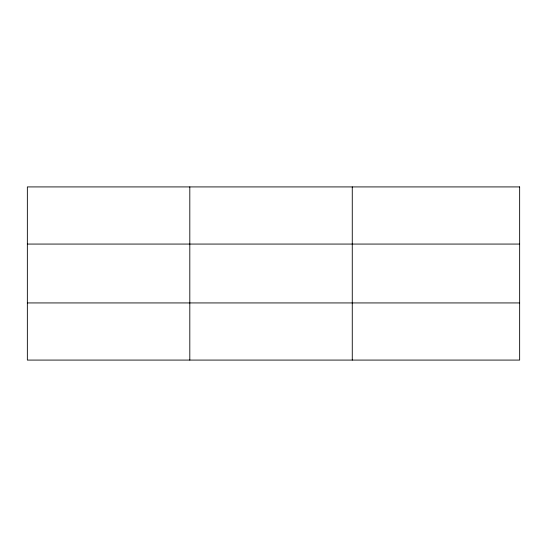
<?xml version="1.0" encoding="UTF-8"?>
<svg xmlns="http://www.w3.org/2000/svg" width="547" height="547" viewBox="0 0 547 547"><rect width="100%" height="100%" fill="white"/><g stroke="black" fill="none" stroke-linecap="round" stroke-linejoin="round"><path stroke-width="0.82" d="M189.809 360.083L189.809 186.917M352.268 360.083L352.268 186.917M27.35 244.065L519.65 244.065M27.35 302.935L519.65 302.935M519.65 186.917L519.65 360.083L27.35 360.083L27.35 186.917L519.65 186.917"/></g></svg>
